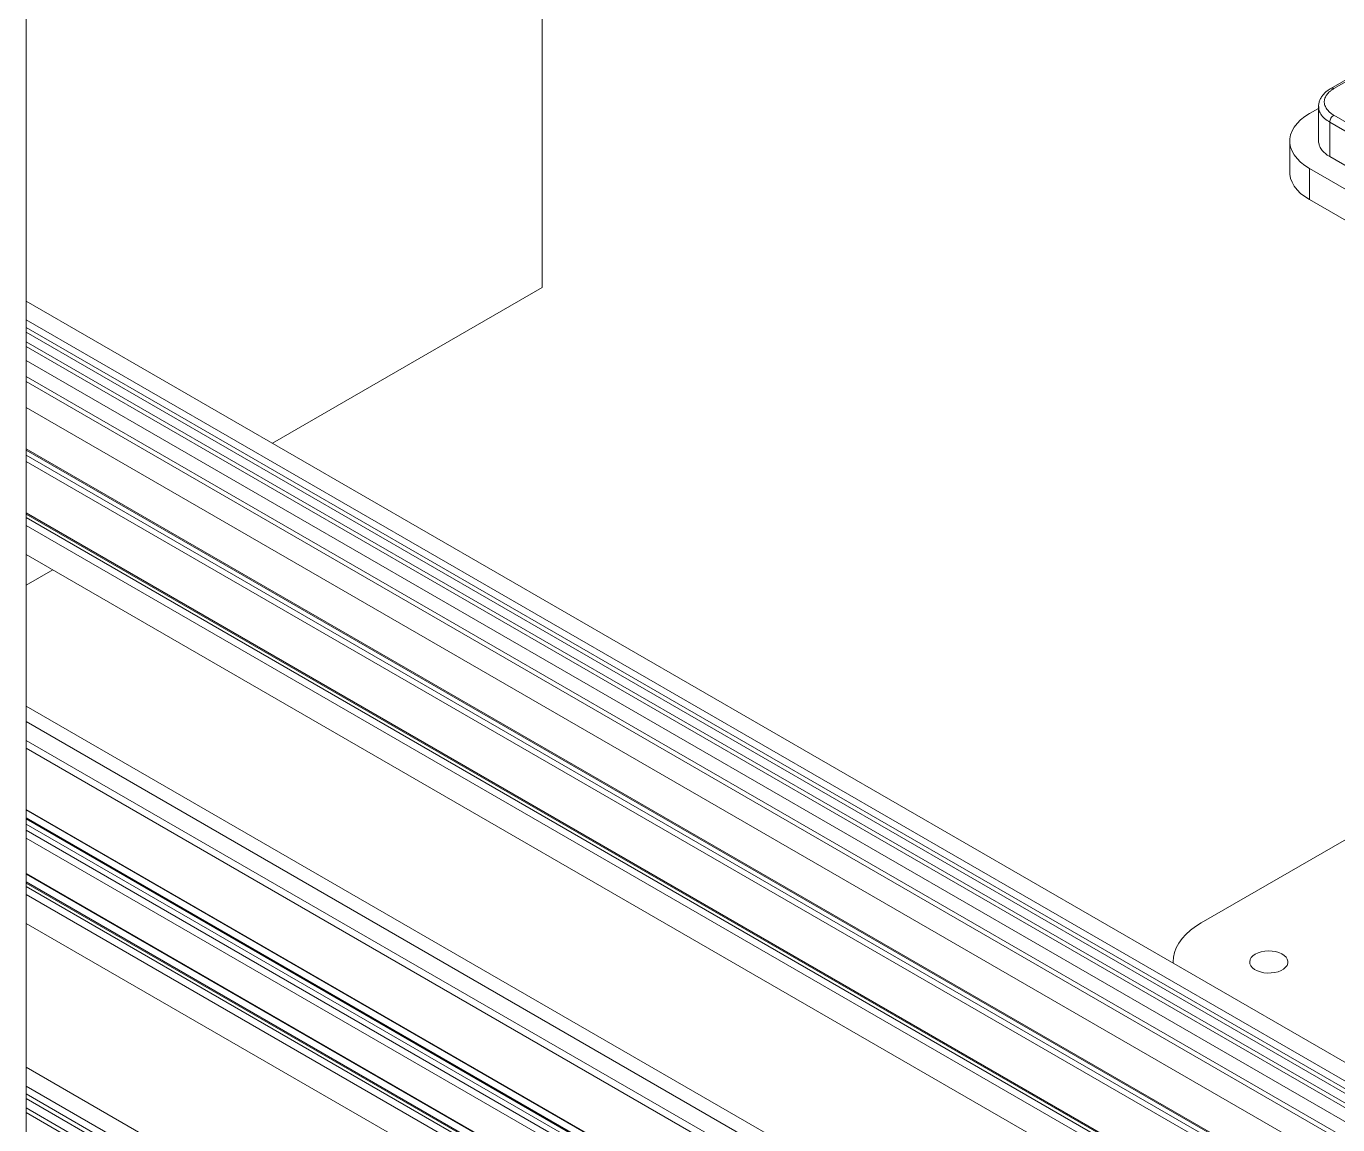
# Model space of a CAD drawing. Header units: millimetres. Extents: x 169 to 14583, y -399 to 10804.
# Drawn here: x 12408 to 13093, y 6463 to 7037 of the extents above; entities that cross this region are included whole.
import ezdxf

# ---------------------------------------------------------------- set-up
doc = ezdxf.new("R2010")
doc.units = ezdxf.units.MM
doc.header["$LTSCALE"] = 35

msp = doc.modelspace()

# ---------------------------------------------------------------- linework, layer by layer
at = {"color": 7, "linetype": 'Continuous', "lineweight": 18}
for p, q in [((12408.445, 7549.108), (12408.445, 5785.38)), ((12677.852, 7107.29), (12677.852, 6900.185)), ((13145.487, 7036.374), (13089.633, 7004.131)), ((13091.133, 7003.982), (13145.465, 7035.347)), ((13083.154, 6993.658), (13078.405, 6990.916)), ((13083.154, 6994.593), (13083.154, 6976.629)), ((13166.504, 6941.694), (13089.012, 6986.429)), ((13089.012, 6968.465), (13089.012, 6986.429)), ((13158.138, 6951.422), (13091.133, 6990.103)), ((13068.154, 6976.629), (13068.154, 6960.298)), ((13136.742, 6940.911), (13089.012, 6968.465)), ((13078.405, 6962.342), (13315.286, 6825.594)), ((13078.405, 6962.342), (13078.405, 6946.011)), ((13078.405, 6946.011), (13315.286, 6809.263)), ((12677.852, 6900.185), (12536.975, 6818.858)), ((12408.445, 6893.057), (13282.429, 6388.517)), ((12408.445, 6883.26), (13273.943, 6383.619)), ((12408.445, 6879.178), (13273.943, 6379.536)), ((12408.445, 6876.729), (13272.175, 6378.107)), ((12408.445, 6871.829), (13272.175, 6373.208)), ((12408.445, 6869.379), (13273.943, 6369.738)), ((12408.445, 6861.99), (13270.16, 6364.532)), ((12408.445, 6853.581), (13262.877, 6360.328)), ((12408.445, 6851.009), (13262.276, 6358.103)), ((12408.445, 6837.539), (13250.609, 6351.368)), ((12408.445, 6815.9), (13250.609, 6329.729)), ((12408.445, 6815.286), (13258.387, 6324.625)), ((12408.445, 6812.634), (13253.437, 6324.83)), ((12408.445, 6809.368), (13250.609, 6323.197)), ((12408.445, 6782.422), (13250.609, 6296.251)), ((12408.445, 6781.808), (13258.387, 6291.147)), ((12408.445, 6779.972), (13254.144, 6291.76)), ((12408.445, 6775.89), (13250.609, 6289.719)), ((12408.445, 6760.784), (13250.609, 6274.613)), ((12422.41, 6752.721), (12408.445, 6744.659)), ((12408.445, 6681.605), (13115.551, 6273.401)), ((12408.445, 6673.444), (13092.217, 6278.71)), ((13021.837, 6568.355), (13202.756, 6672.798)), ((12408.445, 6663.647), (13083.732, 6273.812)), ((12408.445, 6659.564), (13083.732, 6269.729)), ((12408.445, 6627.637), (13084.014, 6237.639)), ((12408.445, 6627.311), (13083.732, 6237.476)), ((12408.445, 6623.228), (13083.732, 6233.393)), ((12408.445, 6622.614), (13091.51, 6228.289)), ((12408.445, 6619.961), (13086.56, 6228.494)), ((12408.445, 6616.696), (13083.732, 6226.861)), ((12408.445, 6612.613), (13083.732, 6222.778)), ((12408.445, 6594.159), (13084.014, 6204.161)), ((12408.445, 6593.832), (13083.732, 6203.998)), ((12408.445, 6589.75), (13083.732, 6199.915)), ((12408.445, 6589.136), (13091.51, 6194.811)), ((12408.445, 6587.299), (13087.267, 6195.424)), ((12408.445, 6583.217), (13083.732, 6193.383)), ((12408.445, 6568.111), (13083.732, 6178.277)), ((13007.192, 6547.945), (13007.192, 6547.408)), ((12408.445, 6492.952), (12998.879, 6152.102)), ((12408.445, 6483.156), (12998.879, 6142.305)), ((12408.445, 6479.073), (12998.879, 6138.222)), ((12408.445, 6476.624), (12998.879, 6135.773)), ((12408.445, 6471.724), (12998.879, 6130.874)), ((12408.445, 6469.274), (12998.879, 6128.424))]:
    msp.add_line(p, q, dxfattribs=at)
at = {"color": 7, "linetype": 'Continuous', "lineweight": 18, "flags": 128}
for points in [[(13078.405, 6990.916), (13075.954, 6989.345), (13073.801, 6987.634), (13071.969, 6985.802), (13070.479, 6983.87), (13069.347, 6981.859), (13068.585, 6979.79), (13068.202, 6977.687), (13068.202, 6975.572), (13068.585, 6973.468), (13069.347, 6971.4), (13070.479, 6969.388), (13071.969, 6967.456), (13073.801, 6965.625), (13075.954, 6963.914), (13078.405, 6962.342)], [(13078.405, 6946.011), (13075.954, 6947.583), (13073.801, 6949.294), (13071.969, 6951.125), (13070.479, 6953.057), (13069.347, 6955.069), (13068.585, 6957.138), (13068.202, 6959.241), (13068.154, 6960.298)], [(13021.837, 6568.355), (13018.89, 6566.499), (13016.235, 6564.501), (13013.891, 6562.377), (13011.877, 6560.144), (13010.208, 6557.817), (13008.896, 6555.416), (13007.952, 6552.957), (13007.382, 6550.461), (13007.192, 6547.945), (13007.201, 6547.403)], [(13050.121, 6552.027), (13048.911, 6551.181), (13048, 6550.218), (13047.421, 6549.172), (13047.195, 6548.083), (13047.331, 6546.988), (13047.823, 6545.928), (13048.653, 6544.941), (13049.793, 6544.062), (13051.199, 6543.324), (13052.823, 6542.753), (13054.604, 6542.369), (13056.479, 6542.187), (13058.379, 6542.213), (13060.237, 6542.446), (13061.985, 6542.878), (13063.559, 6543.494), (13064.903, 6544.27), (13065.969, 6545.179), (13066.717, 6546.187), (13067.121, 6547.26), (13067.167, 6548.357), (13066.851, 6549.439), (13066.187, 6550.468), (13065.198, 6551.405), (13063.919, 6552.217), (13062.397, 6552.875), (13060.687, 6553.354), (13058.85, 6553.638), (13056.954, 6553.716), (13055.067, 6553.586), (13053.256, 6553.252), (13051.587, 6552.726), (13050.121, 6552.027)]]:
    msp.add_lwpolyline(points, dxfattribs=at)
at = {"color": 7, "linetype": 'Continuous', "lineweight": 18}
for points, knots in [([(13089.633, 7004.131), (13089.298, 7003.929), (13088.337, 7003.349), (13086.922, 7002.26), (13085.505, 7000.822), (13084.392, 6999.25), (13083.628, 6997.588), (13083.209, 6996.045), (13083.194, 6995.067), (13083.188, 6994.668)], [0, 0, 0, 0, 0.0888376, 0.254961, 0.4208681, 0.5840342, 0.7423267, 0.894903, 1, 1, 1, 1]), ([(13091.133, 6990.103), (13090.84, 6990.281), (13090.073, 6990.745), (13089.044, 6991.543), (13088.127, 6992.438), (13087.443, 6993.286), (13086.889, 6994.165), (13086.437, 6995.172), (13086.199, 6996.156), (13086.137, 6997.043), (13086.199, 6997.93), (13086.437, 6998.914), (13086.889, 6999.921), (13087.443, 7000.799), (13088.127, 7001.647), (13089.044, 7002.543), (13090.073, 7003.34), (13090.84, 7003.805), (13091.133, 7003.982)], [0, 0, 0, 0, 0.0477646, 0.1249773, 0.1930443, 0.25, 0.3069544, 0.3750227, 0.4522352, 0.5, 0.5477641, 0.6249773, 0.6930443, 0.75, 0.8069544, 0.8750227, 0.9522357, 1, 1, 1, 1]), ([(13091.133, 7003.982), (13090.852, 7004.111), (13090.291, 7004.368), (13089.853, 7004.21), (13089.633, 7004.131)], [0, 0, 0, 0, 0.5000511, 1, 1, 1, 1]), ([(13089.012, 6986.429), (13088.039, 6987.066), (13086.094, 6988.339), (13084.219, 6990.655), (13083.207, 6992.798), (13083.254, 6994.148), (13083.271, 6994.652)], [0, 0, 0, 0, 0.2782121, 0.5564243, 0.8346364, 1, 1, 1, 1]), ([(13089.012, 6968.465), (13088.143, 6969.027), (13086.395, 6970.156), (13084.593, 6972.191), (13083.375, 6974.365), (13083.227, 6975.877), (13083.154, 6976.629)], [0, 0, 0, 0, 0.2487499, 0.4999932, 0.7511946, 1, 1, 1, 1])]:
    msp.add_open_spline(points, degree=3, knots=knots, dxfattribs=at)
msp.add_open_spline([(13089.012, 6986.429), (13089.044, 6986.768), (13089.108, 6987.447), (13089.598, 6988.54), (13090.299, 6989.511), (13090.855, 6989.906), (13091.133, 6990.103)], degree=3, dxfattribs=at)

doc.saveas('drawing.dxf')
